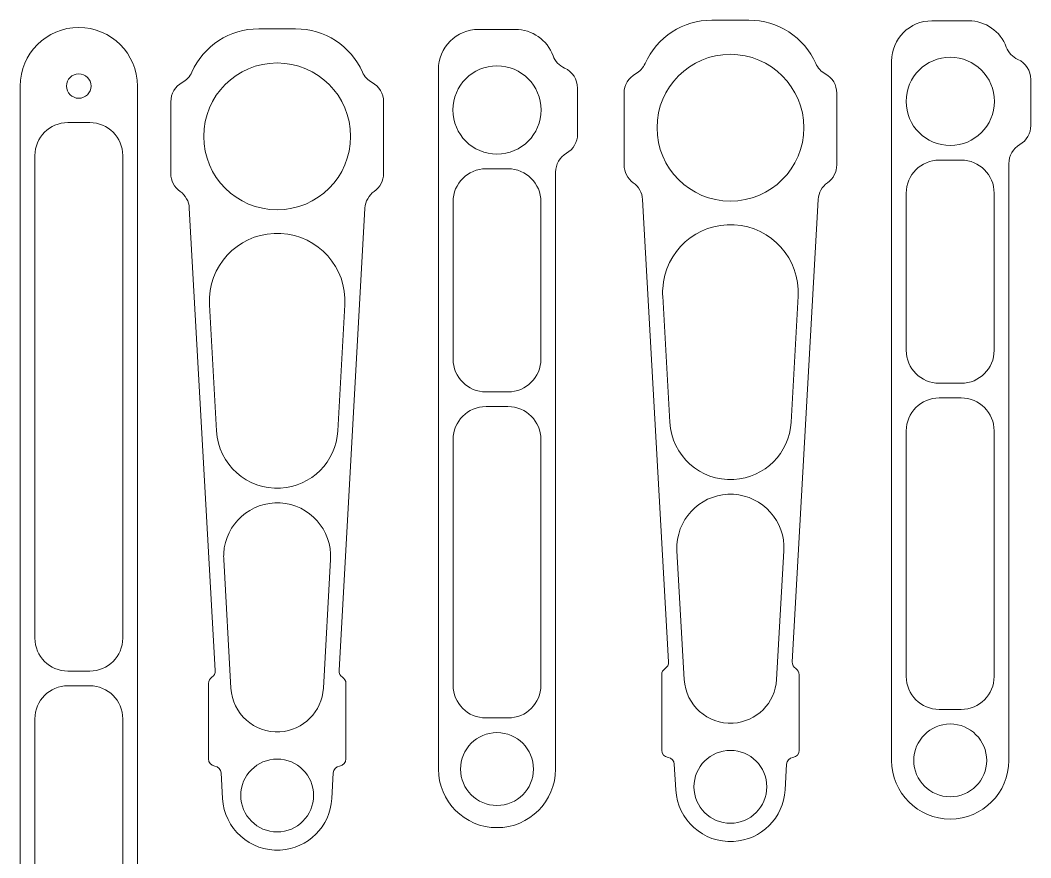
# Model space of a CAD drawing. Header units: inches. Extents: x 2 to 13.3, y -11.5 to -2.3.
# Drawn here: x 7.85 to 13.28, y -6.98 to -2.48 of the extents above; entities that cross this region are included whole.
import ezdxf

# ---------------------------------------------------------------- set-up
doc = ezdxf.new("R2010")
doc.units = ezdxf.units.IN
doc.header["$MEASUREMENT"] = 0
doc.layers.add('Layer 1', color=7, linetype='Continuous')

# ---------------------------------------------------------------- blocks, each defined once
blk = doc.blocks.new('block 3')
at = {"layer": 'Layer 1', "lineweight": 0}
blk.add_open_spline([(9.4288, -6.6442), (9.4288, -6.5361), (9.3411, -6.4484), (9.2329, -6.4484), (9.1248, -6.4484), (9.0371, -6.5361), (9.0371, -6.6442), (9.0371, -6.7524), (9.1248, -6.8401), (9.2329, -6.8401), (9.3411, -6.8401), (9.4288, -6.7524), (9.4288, -6.6442), (9.4288, -6.6442), (9.4288, -6.6442), (9.4288, -6.6442)], degree=3, knots=[0, 0, 0, 0, 1, 1, 1, 2, 2, 2, 3, 3, 3, 4, 4, 4, 5, 5, 5, 5], dxfattribs=at)
blk = doc.blocks.new('block 4')
at = {"layer": 'Layer 1', "lineweight": 0}
blk.add_open_spline([(9.6276, -3.1009), (9.6276, -2.8829), (9.4509, -2.7062), (9.2329, -2.7062), (9.0149, -2.7062), (8.8382, -2.8829), (8.8382, -3.1009), (8.8382, -3.3189), (9.0149, -3.4956), (9.2329, -3.4956), (9.4509, -3.4956), (9.6276, -3.3189), (9.6276, -3.1009), (9.6276, -3.1009), (9.6276, -3.1009), (9.6276, -3.1009)], degree=3, knots=[0, 0, 0, 0, 1, 1, 1, 2, 2, 2, 3, 3, 3, 4, 4, 4, 5, 5, 5, 5], dxfattribs=at)
blk = doc.blocks.new('block 5')
at = {"layer": 'Layer 1', "lineweight": 0}
blk.add_open_spline([(9.7549, -3.3968), (9.7862, -3.3746), (9.8048, -3.3387), (9.8048, -3.3003)], degree=3, dxfattribs=at)
blk = doc.blocks.new('block 6')
at = {"layer": 'Layer 1', "lineweight": 0}
blk.add_lwpolyline([(9.8048, -3.3003), (9.8048, -2.9149)], dxfattribs=at)
blk = doc.blocks.new('block 7')
at = {"layer": 'Layer 1', "lineweight": 0}
blk.add_open_spline([(9.8048, -2.9149), (9.8048, -2.8716), (9.7811, -2.8318), (9.7431, -2.8111)], degree=3, dxfattribs=at)
blk = doc.blocks.new('block 8')
at = {"layer": 'Layer 1', "lineweight": 0}
blk.add_open_spline([(9.6917, -2.7556), (9.7022, -2.7793), (9.7203, -2.7988), (9.7431, -2.8111)], degree=3, dxfattribs=at)
blk = doc.blocks.new('block 9')
at = {"layer": 'Layer 1', "lineweight": 0}
blk.add_open_spline([(9.6917, -2.7556), (9.6282, -2.614), (9.4875, -2.5228), (9.3323, -2.5228)], degree=3, dxfattribs=at)
blk = doc.blocks.new('block 10')
at = {"layer": 'Layer 1', "lineweight": 0}
blk.add_lwpolyline([(9.3323, -2.5228), (9.1335, -2.5228)], dxfattribs=at)
blk = doc.blocks.new('block 11')
at = {"layer": 'Layer 1', "lineweight": 0}
blk.add_open_spline([(9.1335, -2.5228), (8.9783, -2.5228), (8.8376, -2.614), (8.7742, -2.7556)], degree=3, dxfattribs=at)
blk = doc.blocks.new('block 12')
at = {"layer": 'Layer 1', "lineweight": 0}
blk.add_open_spline([(8.7228, -2.8111), (8.7456, -2.7988), (8.7636, -2.7793), (8.7742, -2.7556)], degree=3, dxfattribs=at)
blk = doc.blocks.new('block 13')
at = {"layer": 'Layer 1', "lineweight": 0}
blk.add_open_spline([(8.7228, -2.8111), (8.6848, -2.8318), (8.6611, -2.8716), (8.6611, -2.9149)], degree=3, dxfattribs=at)
blk = doc.blocks.new('block 14')
at = {"layer": 'Layer 1', "lineweight": 0}
blk.add_lwpolyline([(8.6611, -2.9149), (8.6611, -3.3003)], dxfattribs=at)
blk = doc.blocks.new('block 15')
at = {"layer": 'Layer 1', "lineweight": 0}
blk.add_open_spline([(8.6611, -3.3003), (8.6611, -3.3387), (8.6797, -3.3746), (8.711, -3.3968)], degree=3, dxfattribs=at)
blk = doc.blocks.new('block 16')
at = {"layer": 'Layer 1', "lineweight": 0}
blk.add_open_spline([(8.7607, -3.4866), (8.7587, -3.4506), (8.7404, -3.4176), (8.711, -3.3968)], degree=3, dxfattribs=at)
blk = doc.blocks.new('block 17')
at = {"layer": 'Layer 1', "lineweight": 0}
blk.add_lwpolyline([(8.7607, -3.4866), (8.9004, -5.9728)], dxfattribs=at)
blk = doc.blocks.new('block 18')
at = {"layer": 'Layer 1', "lineweight": 0}
blk.add_open_spline([(8.882, -6.0084), (8.8942, -6.0008), (8.9013, -5.9872), (8.9004, -5.9728)], degree=3, dxfattribs=at)
blk = doc.blocks.new('block 19')
at = {"layer": 'Layer 1', "lineweight": 0}
blk.add_open_spline([(8.882, -6.0084), (8.8704, -6.0156), (8.8634, -6.0282), (8.8634, -6.0418)], degree=3, dxfattribs=at)
blk = doc.blocks.new('block 20')
at = {"layer": 'Layer 1', "lineweight": 0}
blk.add_lwpolyline([(8.8634, -6.0418), (8.8634, -6.4474)], dxfattribs=at)
blk = doc.blocks.new('block 21')
at = {"layer": 'Layer 1', "lineweight": 0}
blk.add_open_spline([(8.8634, -6.4474), (8.8634, -6.4671), (8.8779, -6.4837), (8.8974, -6.4864)], degree=3, dxfattribs=at)
blk = doc.blocks.new('block 22')
at = {"layer": 'Layer 1', "lineweight": 0}
blk.add_open_spline([(8.9314, -6.5232), (8.9303, -6.5044), (8.9161, -6.489), (8.8974, -6.4864)], degree=3, dxfattribs=at)
blk = doc.blocks.new('block 23')
at = {"layer": 'Layer 1', "lineweight": 0}
blk.add_lwpolyline([(8.9314, -6.5232), (8.9391, -6.6608)], dxfattribs=at)
blk = doc.blocks.new('block 24')
at = {"layer": 'Layer 1', "lineweight": 0}
blk.add_open_spline([(8.9391, -6.6608), (8.9482, -6.823), (9.0872, -6.9472), (9.2495, -6.9381), (9.399, -6.9297), (9.5184, -6.8103), (9.5268, -6.6608)], degree=3, knots=[0, 0, 0, 0, 1, 1, 1, 2, 2, 2, 2], dxfattribs=at)
blk = doc.blocks.new('block 25')
at = {"layer": 'Layer 1', "lineweight": 0}
blk.add_lwpolyline([(9.5268, -6.6608), (9.5345, -6.5232)], dxfattribs=at)
blk = doc.blocks.new('block 26')
at = {"layer": 'Layer 1', "lineweight": 0}
blk.add_open_spline([(9.5685, -6.4864), (9.5498, -6.489), (9.5355, -6.5044), (9.5345, -6.5232)], degree=3, dxfattribs=at)
blk = doc.blocks.new('block 27')
at = {"layer": 'Layer 1', "lineweight": 0}
blk.add_open_spline([(9.5685, -6.4864), (9.5879, -6.4837), (9.6025, -6.4671), (9.6025, -6.4474)], degree=3, dxfattribs=at)
blk = doc.blocks.new('block 28')
at = {"layer": 'Layer 1', "lineweight": 0}
blk.add_lwpolyline([(9.6025, -6.4474), (9.6025, -6.0418)], dxfattribs=at)
blk = doc.blocks.new('block 29')
at = {"layer": 'Layer 1', "lineweight": 0}
blk.add_open_spline([(9.6025, -6.0418), (9.6025, -6.0282), (9.5955, -6.0156), (9.5839, -6.0084)], degree=3, dxfattribs=at)
blk = doc.blocks.new('block 30')
at = {"layer": 'Layer 1', "lineweight": 0}
blk.add_open_spline([(9.5654, -5.9728), (9.5646, -5.9872), (9.5717, -6.0008), (9.5839, -6.0084)], degree=3, dxfattribs=at)
blk = doc.blocks.new('block 31')
at = {"layer": 'Layer 1', "lineweight": 0}
blk.add_lwpolyline([(9.5654, -5.9728), (9.7051, -3.4866)], dxfattribs=at)
blk = doc.blocks.new('block 32')
at = {"layer": 'Layer 1', "lineweight": 0}
blk.add_open_spline([(9.7549, -3.3968), (9.7255, -3.4176), (9.7072, -3.4506), (9.7051, -3.4866)], degree=3, dxfattribs=at)
blk = doc.blocks.new('block 33')
at = {"layer": 'Layer 1', "lineweight": 0}
blk.add_lwpolyline([(8.9069, -4.6842), (8.8688, -4.0072)], dxfattribs=at)
blk = doc.blocks.new('block 34')
at = {"layer": 'Layer 1', "lineweight": 0}
blk.add_open_spline([(9.597, -4.0072), (9.6083, -3.8061), (9.4545, -3.634), (9.2534, -3.6227), (9.0523, -3.6114), (8.8801, -3.7652), (8.8688, -3.9663), (8.8681, -3.9799), (8.8681, -3.9936), (8.8688, -4.0072)], degree=3, knots=[0, 0, 0, 0, 1, 1, 1, 2, 2, 2, 3, 3, 3, 3], dxfattribs=at)
blk = doc.blocks.new('block 35')
at = {"layer": 'Layer 1', "lineweight": 0}
blk.add_lwpolyline([(9.597, -4.0072), (9.559, -4.6842)], dxfattribs=at)
blk = doc.blocks.new('block 36')
at = {"layer": 'Layer 1', "lineweight": 0}
blk.add_open_spline([(8.9069, -4.6842), (8.917, -4.8643), (9.0712, -5.0021), (9.2513, -4.9919), (9.4172, -4.9826), (9.5497, -4.8501), (9.559, -4.6842)], degree=3, knots=[0, 0, 0, 0, 1, 1, 1, 2, 2, 2, 2], dxfattribs=at)
blk = doc.blocks.new('block 37')
at = {"layer": 'Layer 1', "lineweight": 0}
blk.add_lwpolyline([(8.9846, -6.0676), (8.9457, -5.375)], dxfattribs=at)
blk = doc.blocks.new('block 38')
at = {"layer": 'Layer 1', "lineweight": 0}
blk.add_open_spline([(9.5202, -5.375), (9.5291, -5.2164), (9.4077, -5.0806), (9.2491, -5.0716), (9.0905, -5.0627), (8.9546, -5.1841), (8.9457, -5.3427), (8.9451, -5.3535), (8.9451, -5.3643), (8.9457, -5.375)], degree=3, knots=[0, 0, 0, 0, 1, 1, 1, 2, 2, 2, 3, 3, 3, 3], dxfattribs=at)
blk = doc.blocks.new('block 39')
at = {"layer": 'Layer 1', "lineweight": 0}
blk.add_lwpolyline([(9.5202, -5.375), (9.4812, -6.0676)], dxfattribs=at)
blk = doc.blocks.new('block 40')
at = {"layer": 'Layer 1', "lineweight": 0}
blk.add_open_spline([(8.9846, -6.0676), (8.9924, -6.2048), (9.1098, -6.3097), (9.2469, -6.302), (9.3733, -6.2949), (9.4741, -6.194), (9.4812, -6.0676)], degree=3, knots=[0, 0, 0, 0, 1, 1, 1, 2, 2, 2, 2], dxfattribs=at)
blk = doc.blocks.new('block 2')
at = {"layer": 'Layer 1'}
for name in ['block 11', 'block 10', 'block 9', 'block 4', 'block 12', 'block 8', 'block 13', 'block 7', 'block 14', 'block 6', 'block 15', 'block 5', 'block 16', 'block 32', 'block 17', 'block 31', 'block 34', 'block 33', 'block 35', 'block 36', 'block 38', 'block 37', 'block 39', 'block 18', 'block 30', 'block 19', 'block 29', 'block 20', 'block 40', 'block 28', 'block 21', 'block 3', 'block 27', 'block 22', 'block 26', 'block 23', 'block 25', 'block 24']:
    blk.add_blockref(name, (0, 0), dxfattribs=at)
blk = doc.blocks.new('block 42')
at = {"layer": 'Layer 1', "lineweight": 0}
blk.add_open_spline([(8.2324, -2.8302), (8.2324, -2.7937), (8.2029, -2.7642), (8.1664, -2.7642), (8.13, -2.7642), (8.1005, -2.7937), (8.1005, -2.8302), (8.1005, -2.8666), (8.13, -2.8961), (8.1664, -2.8961), (8.2029, -2.8961), (8.2324, -2.8666), (8.2324, -2.8302), (8.2324, -2.8302), (8.2324, -2.8302), (8.2324, -2.8302)], degree=3, knots=[0, 0, 0, 0, 1, 1, 1, 2, 2, 2, 3, 3, 3, 4, 4, 4, 5, 5, 5, 5], dxfattribs=at)
blk = doc.blocks.new('block 43')
at = {"layer": 'Layer 1', "lineweight": 0}
blk.add_open_spline([(8.3623, -9.2003), (8.3623, -9.0921), (8.2746, -9.0044), (8.1664, -9.0044), (8.0583, -9.0044), (7.9706, -9.0921), (7.9706, -9.2003), (7.9706, -9.3084), (8.0583, -9.3961), (8.1664, -9.3961), (8.2746, -9.3961), (8.3623, -9.3084), (8.3623, -9.2003), (8.3623, -9.2003), (8.3623, -9.2003), (8.3623, -9.2003)], degree=3, knots=[0, 0, 0, 0, 1, 1, 1, 2, 2, 2, 3, 3, 3, 4, 4, 4, 5, 5, 5, 5], dxfattribs=at)
blk = doc.blocks.new('block 44')
at = {"layer": 'Layer 1', "lineweight": 0}
blk.add_lwpolyline([(7.9302, -5.7987), (7.9302, -3.2042)], dxfattribs=at)
blk = doc.blocks.new('block 45')
at = {"layer": 'Layer 1', "lineweight": 0}
blk.add_open_spline([(8.1074, -3.027), (8.0095, -3.027), (7.9302, -3.1063), (7.9302, -3.2042)], degree=3, dxfattribs=at)
blk = doc.blocks.new('block 46')
at = {"layer": 'Layer 1', "lineweight": 0}
blk.add_lwpolyline([(8.1074, -3.027), (8.2255, -3.027)], dxfattribs=at)
blk = doc.blocks.new('block 47')
at = {"layer": 'Layer 1', "lineweight": 0}
blk.add_open_spline([(8.4027, -3.2042), (8.4027, -3.1063), (8.3233, -3.027), (8.2255, -3.027)], degree=3, dxfattribs=at)
blk = doc.blocks.new('block 48')
at = {"layer": 'Layer 1', "lineweight": 0}
blk.add_lwpolyline([(8.4027, -3.2042), (8.4027, -5.7987)], dxfattribs=at)
blk = doc.blocks.new('block 49')
at = {"layer": 'Layer 1', "lineweight": 0}
blk.add_open_spline([(8.2255, -5.9758), (8.3233, -5.9758), (8.4027, -5.8965), (8.4027, -5.7987)], degree=3, dxfattribs=at)
blk = doc.blocks.new('block 50')
at = {"layer": 'Layer 1', "lineweight": 0}
blk.add_lwpolyline([(8.2255, -5.9758), (8.1074, -5.9758)], dxfattribs=at)
blk = doc.blocks.new('block 51')
at = {"layer": 'Layer 1', "lineweight": 0}
blk.add_open_spline([(7.9302, -5.7987), (7.9302, -5.8965), (8.0095, -5.9758), (8.1074, -5.9758)], degree=3, dxfattribs=at)
blk = doc.blocks.new('block 52')
at = {"layer": 'Layer 1', "lineweight": 0}
blk.add_lwpolyline([(7.9302, -8.7091), (7.9302, -6.2318)], dxfattribs=at)
blk = doc.blocks.new('block 53')
at = {"layer": 'Layer 1', "lineweight": 0}
blk.add_open_spline([(8.1074, -6.0546), (8.0095, -6.0546), (7.9302, -6.1339), (7.9302, -6.2318)], degree=3, dxfattribs=at)
blk = doc.blocks.new('block 54')
at = {"layer": 'Layer 1', "lineweight": 0}
blk.add_lwpolyline([(8.1074, -6.0546), (8.2255, -6.0546)], dxfattribs=at)
blk = doc.blocks.new('block 55')
at = {"layer": 'Layer 1', "lineweight": 0}
blk.add_open_spline([(8.4027, -6.2318), (8.4027, -6.1339), (8.3233, -6.0546), (8.2255, -6.0546)], degree=3, dxfattribs=at)
blk = doc.blocks.new('block 56')
at = {"layer": 'Layer 1', "lineweight": 0}
blk.add_lwpolyline([(8.4027, -6.2318), (8.4027, -8.7091)], dxfattribs=at)
blk = doc.blocks.new('block 57')
at = {"layer": 'Layer 1', "lineweight": 0}
blk.add_open_spline([(8.2255, -8.8863), (8.3233, -8.8863), (8.4027, -8.807), (8.4027, -8.7091)], degree=3, dxfattribs=at)
blk = doc.blocks.new('block 58')
at = {"layer": 'Layer 1', "lineweight": 0}
blk.add_lwpolyline([(8.2255, -8.8863), (8.1074, -8.8863)], dxfattribs=at)
blk = doc.blocks.new('block 59')
at = {"layer": 'Layer 1', "lineweight": 0}
blk.add_open_spline([(7.9302, -8.7091), (7.9302, -8.807), (8.0095, -8.8863), (8.1074, -8.8863)], degree=3, dxfattribs=at)
blk = doc.blocks.new('block 60')
at = {"layer": 'Layer 1', "lineweight": 0}
blk.add_lwpolyline([(7.8515, -2.8302), (7.8515, -9.2003)], dxfattribs=at)
blk = doc.blocks.new('block 61')
at = {"layer": 'Layer 1', "lineweight": 0}
blk.add_open_spline([(7.8515, -9.2003), (7.8515, -9.3742), (7.9925, -9.5152), (8.1664, -9.5152), (8.3404, -9.5152), (8.4814, -9.3742), (8.4814, -9.2003)], degree=3, knots=[0, 0, 0, 0, 1, 1, 1, 2, 2, 2, 2], dxfattribs=at)
blk = doc.blocks.new('block 62')
at = {"layer": 'Layer 1', "lineweight": 0}
blk.add_lwpolyline([(8.4814, -9.2003), (8.4814, -2.8302)], dxfattribs=at)
blk = doc.blocks.new('block 63')
at = {"layer": 'Layer 1', "lineweight": 0}
blk.add_open_spline([(8.4814, -2.8302), (8.4814, -2.6562), (8.3404, -2.5152), (8.1664, -2.5152), (7.9925, -2.5152), (7.8515, -2.6562), (7.8515, -2.8302)], degree=3, knots=[0, 0, 0, 0, 1, 1, 1, 2, 2, 2, 2], dxfattribs=at)
blk = doc.blocks.new('block 41')
at = {"layer": 'Layer 1'}
for name in ['block 63', 'block 42', 'block 60', 'block 62', 'block 45', 'block 46', 'block 47', 'block 44', 'block 48', 'block 51', 'block 49', 'block 50', 'block 53', 'block 54', 'block 55', 'block 52', 'block 56', 'block 59', 'block 57', 'block 58', 'block 43', 'block 61']:
    blk.add_blockref(name, (0, 0), dxfattribs=at)
blk = doc.blocks.new('block 64')
at = {"layer": 'Layer 1', "lineweight": 0}
blk.add_open_spline([(10.6106, -6.5023), (10.6106, -6.3942), (10.5229, -6.3065), (10.4147, -6.3065), (10.3065, -6.3065), (10.2188, -6.3942), (10.2188, -6.5023), (10.2188, -6.6105), (10.3065, -6.6982), (10.4147, -6.6982), (10.5229, -6.6982), (10.6106, -6.6105), (10.6106, -6.5023), (10.6106, -6.5023), (10.6106, -6.5023), (10.6106, -6.5023)], degree=3, knots=[0, 0, 0, 0, 1, 1, 1, 2, 2, 2, 3, 3, 3, 4, 4, 4, 5, 5, 5, 5], dxfattribs=at)
blk = doc.blocks.new('block 65')
at = {"layer": 'Layer 1', "lineweight": 0}
blk.add_open_spline([(10.6519, -2.959), (10.6519, -2.828), (10.5457, -2.7218), (10.4147, -2.7218), (10.2837, -2.7218), (10.1775, -2.828), (10.1775, -2.959), (10.1775, -3.09), (10.2837, -3.1962), (10.4147, -3.1962), (10.5457, -3.1962), (10.6519, -3.09), (10.6519, -2.959), (10.6519, -2.959), (10.6519, -2.959), (10.6519, -2.959)], degree=3, knots=[0, 0, 0, 0, 1, 1, 1, 2, 2, 2, 3, 3, 3, 4, 4, 4, 5, 5, 5, 5], dxfattribs=at)
blk = doc.blocks.new('block 66')
at = {"layer": 'Layer 1', "lineweight": 0}
blk.add_open_spline([(10.1785, -4.2976), (10.1785, -4.3955), (10.2578, -4.4748), (10.3557, -4.4748)], degree=3, dxfattribs=at)
blk = doc.blocks.new('block 67')
at = {"layer": 'Layer 1', "lineweight": 0}
blk.add_lwpolyline([(10.4738, -4.4748), (10.3557, -4.4748)], dxfattribs=at)
blk = doc.blocks.new('block 68')
at = {"layer": 'Layer 1', "lineweight": 0}
blk.add_open_spline([(10.4738, -4.4748), (10.5716, -4.4748), (10.6509, -4.3955), (10.6509, -4.2976)], degree=3, dxfattribs=at)
blk = doc.blocks.new('block 69')
at = {"layer": 'Layer 1', "lineweight": 0}
blk.add_lwpolyline([(10.6509, -3.4521), (10.6509, -4.2976)], dxfattribs=at)
blk = doc.blocks.new('block 70')
at = {"layer": 'Layer 1', "lineweight": 0}
blk.add_open_spline([(10.6509, -3.4521), (10.6509, -3.3543), (10.5716, -3.275), (10.4738, -3.275)], degree=3, dxfattribs=at)
blk = doc.blocks.new('block 71')
at = {"layer": 'Layer 1', "lineweight": 0}
blk.add_lwpolyline([(10.3557, -3.275), (10.4738, -3.275)], dxfattribs=at)
blk = doc.blocks.new('block 72')
at = {"layer": 'Layer 1', "lineweight": 0}
blk.add_open_spline([(10.3557, -3.275), (10.2578, -3.275), (10.1785, -3.3543), (10.1785, -3.4521)], degree=3, dxfattribs=at)
blk = doc.blocks.new('block 73')
at = {"layer": 'Layer 1', "lineweight": 0}
blk.add_lwpolyline([(10.1785, -4.2976), (10.1785, -3.4521)], dxfattribs=at)
blk = doc.blocks.new('block 74')
at = {"layer": 'Layer 1', "lineweight": 0}
blk.add_lwpolyline([(10.1785, -6.0506), (10.1785, -4.7307)], dxfattribs=at)
blk = doc.blocks.new('block 75')
at = {"layer": 'Layer 1', "lineweight": 0}
blk.add_open_spline([(10.3557, -4.5535), (10.2578, -4.5535), (10.1785, -4.6328), (10.1785, -4.7307)], degree=3, dxfattribs=at)
blk = doc.blocks.new('block 76')
at = {"layer": 'Layer 1', "lineweight": 0}
blk.add_lwpolyline([(10.3557, -4.5535), (10.4738, -4.5535)], dxfattribs=at)
blk = doc.blocks.new('block 77')
at = {"layer": 'Layer 1', "lineweight": 0}
blk.add_open_spline([(10.6509, -4.7307), (10.6509, -4.6328), (10.5716, -4.5535), (10.4738, -4.5535)], degree=3, dxfattribs=at)
blk = doc.blocks.new('block 78')
at = {"layer": 'Layer 1', "lineweight": 0}
blk.add_lwpolyline([(10.6509, -4.7307), (10.6509, -6.0506)], dxfattribs=at)
blk = doc.blocks.new('block 79')
at = {"layer": 'Layer 1', "lineweight": 0}
blk.add_open_spline([(10.4738, -6.2277), (10.5716, -6.2277), (10.6509, -6.1484), (10.6509, -6.0506)], degree=3, dxfattribs=at)
blk = doc.blocks.new('block 80')
at = {"layer": 'Layer 1', "lineweight": 0}
blk.add_lwpolyline([(10.4738, -6.2277), (10.3557, -6.2277)], dxfattribs=at)
blk = doc.blocks.new('block 81')
at = {"layer": 'Layer 1', "lineweight": 0}
blk.add_open_spline([(10.1785, -6.0506), (10.1785, -6.1484), (10.2578, -6.2277), (10.3557, -6.2277)], degree=3, dxfattribs=at)
blk = doc.blocks.new('block 82')
at = {"layer": 'Layer 1', "lineweight": 0}
blk.add_open_spline([(10.8478, -2.8415), (10.8478, -2.7951), (10.8206, -2.753), (10.7783, -2.7339)], degree=3, dxfattribs=at)
blk = doc.blocks.new('block 83')
at = {"layer": 'Layer 1', "lineweight": 0}
blk.add_lwpolyline([(10.8478, -3.0891), (10.8478, -2.8415)], dxfattribs=at)
blk = doc.blocks.new('block 84')
at = {"layer": 'Layer 1', "lineweight": 0}
blk.add_open_spline([(10.7887, -3.1914), (10.8253, -3.1703), (10.8478, -3.1313), (10.8478, -3.0891)], degree=3, dxfattribs=at)
blk = doc.blocks.new('block 85')
at = {"layer": 'Layer 1', "lineweight": 0}
blk.add_open_spline([(10.7887, -3.1914), (10.7522, -3.2125), (10.7297, -3.2515), (10.7297, -3.2937)], degree=3, dxfattribs=at)
blk = doc.blocks.new('block 86')
at = {"layer": 'Layer 1', "lineweight": 0}
blk.add_lwpolyline([(10.7297, -6.5023), (10.7297, -3.2937)], dxfattribs=at)
blk = doc.blocks.new('block 87')
at = {"layer": 'Layer 1', "lineweight": 0}
blk.add_open_spline([(10.0998, -6.5023), (10.0998, -6.6763), (10.2408, -6.8173), (10.4147, -6.8173), (10.5887, -6.8173), (10.7297, -6.6763), (10.7297, -6.5023)], degree=3, knots=[0, 0, 0, 0, 1, 1, 1, 2, 2, 2, 2], dxfattribs=at)
blk = doc.blocks.new('block 88')
at = {"layer": 'Layer 1', "lineweight": 0}
blk.add_lwpolyline([(10.0998, -2.7425), (10.0998, -6.5023)], dxfattribs=at)
blk = doc.blocks.new('block 89')
at = {"layer": 'Layer 1', "lineweight": 0}
blk.add_open_spline([(10.3163, -2.526), (10.1967, -2.526), (10.0998, -2.6229), (10.0998, -2.7425)], degree=3, dxfattribs=at)
blk = doc.blocks.new('block 90')
at = {"layer": 'Layer 1', "lineweight": 0}
blk.add_lwpolyline([(10.5131, -2.526), (10.3163, -2.526)], dxfattribs=at)
blk = doc.blocks.new('block 91')
at = {"layer": 'Layer 1', "lineweight": 0}
blk.add_open_spline([(10.7162, -2.6673), (10.6847, -2.5823), (10.6037, -2.526), (10.5131, -2.526)], degree=3, dxfattribs=at)
blk = doc.blocks.new('block 92')
at = {"layer": 'Layer 1', "lineweight": 0}
blk.add_open_spline([(10.7162, -2.6673), (10.7272, -2.6969), (10.7495, -2.7209), (10.7783, -2.7339)], degree=3, dxfattribs=at)
blk = doc.blocks.new('block 115')
at = {"layer": 'Layer 1', "lineweight": 0}
blk.add_open_spline([(11.8655, -6.5978), (11.8655, -6.4896), (11.7778, -6.4019), (11.6696, -6.4019), (11.5615, -6.4019), (11.4738, -6.4896), (11.4738, -6.5978), (11.4738, -6.7059), (11.5615, -6.7936), (11.6696, -6.7936), (11.7778, -6.7936), (11.8655, -6.7059), (11.8655, -6.5978), (11.8655, -6.5978), (11.8655, -6.5978), (11.8655, -6.5978)], degree=3, knots=[0, 0, 0, 0, 1, 1, 1, 2, 2, 2, 3, 3, 3, 4, 4, 4, 5, 5, 5, 5], dxfattribs=at)
blk = doc.blocks.new('block 116')
at = {"layer": 'Layer 1', "lineweight": 0}
blk.add_open_spline([(12.0643, -3.0545), (12.0643, -2.8365), (11.8876, -2.6598), (11.6696, -2.6598), (11.4517, -2.6598), (11.275, -2.8365), (11.275, -3.0545), (11.275, -3.2724), (11.4517, -3.4491), (11.6696, -3.4491), (11.8876, -3.4491), (12.0643, -3.2724), (12.0643, -3.0545), (12.0643, -3.0545), (12.0643, -3.0545), (12.0643, -3.0545)], degree=3, knots=[0, 0, 0, 0, 1, 1, 1, 2, 2, 2, 3, 3, 3, 4, 4, 4, 5, 5, 5, 5], dxfattribs=at)
blk = doc.blocks.new('block 117')
at = {"layer": 'Layer 1', "lineweight": 0}
blk.add_open_spline([(12.1916, -3.3503), (12.2229, -3.3282), (12.2415, -3.2922), (12.2415, -3.2539)], degree=3, dxfattribs=at)
blk = doc.blocks.new('block 118')
at = {"layer": 'Layer 1', "lineweight": 0}
blk.add_lwpolyline([(12.2415, -3.2539), (12.2415, -2.8684)], dxfattribs=at)
blk = doc.blocks.new('block 119')
at = {"layer": 'Layer 1', "lineweight": 0}
blk.add_open_spline([(12.2415, -2.8684), (12.2415, -2.8251), (12.2178, -2.7853), (12.1798, -2.7646)], degree=3, dxfattribs=at)
blk = doc.blocks.new('block 120')
at = {"layer": 'Layer 1', "lineweight": 0}
blk.add_open_spline([(12.1284, -2.7091), (12.1389, -2.7328), (12.157, -2.7523), (12.1798, -2.7646)], degree=3, dxfattribs=at)
blk = doc.blocks.new('block 121')
at = {"layer": 'Layer 1', "lineweight": 0}
blk.add_open_spline([(12.1284, -2.7091), (12.0649, -2.5675), (11.9242, -2.4764), (11.769, -2.4764)], degree=3, dxfattribs=at)
blk = doc.blocks.new('block 122')
at = {"layer": 'Layer 1', "lineweight": 0}
blk.add_lwpolyline([(11.769, -2.4764), (11.5702, -2.4764)], dxfattribs=at)
blk = doc.blocks.new('block 123')
at = {"layer": 'Layer 1', "lineweight": 0}
blk.add_open_spline([(11.5702, -2.4764), (11.415, -2.4764), (11.2743, -2.5675), (11.2109, -2.7091)], degree=3, dxfattribs=at)
blk = doc.blocks.new('block 124')
at = {"layer": 'Layer 1', "lineweight": 0}
blk.add_open_spline([(11.1595, -2.7646), (11.1823, -2.7523), (11.2003, -2.7328), (11.2109, -2.7091)], degree=3, dxfattribs=at)
blk = doc.blocks.new('block 125')
at = {"layer": 'Layer 1', "lineweight": 0}
blk.add_open_spline([(11.1595, -2.7646), (11.1215, -2.7853), (11.0978, -2.8251), (11.0978, -2.8684)], degree=3, dxfattribs=at)
blk = doc.blocks.new('block 126')
at = {"layer": 'Layer 1', "lineweight": 0}
blk.add_lwpolyline([(11.0978, -2.8684), (11.0978, -3.2539)], dxfattribs=at)
blk = doc.blocks.new('block 127')
at = {"layer": 'Layer 1', "lineweight": 0}
blk.add_open_spline([(11.0978, -3.2539), (11.0978, -3.2922), (11.1164, -3.3282), (11.1477, -3.3503)], degree=3, dxfattribs=at)
blk = doc.blocks.new('block 128')
at = {"layer": 'Layer 1', "lineweight": 0}
blk.add_open_spline([(11.1974, -3.4401), (11.1954, -3.4042), (11.1771, -3.3711), (11.1477, -3.3503)], degree=3, dxfattribs=at)
blk = doc.blocks.new('block 129')
at = {"layer": 'Layer 1', "lineweight": 0}
blk.add_lwpolyline([(11.1974, -3.4401), (11.3371, -5.9263)], dxfattribs=at)
blk = doc.blocks.new('block 130')
at = {"layer": 'Layer 1', "lineweight": 0}
blk.add_open_spline([(11.3187, -5.9619), (11.3309, -5.9543), (11.3379, -5.9407), (11.3371, -5.9263)], degree=3, dxfattribs=at)
blk = doc.blocks.new('block 131')
at = {"layer": 'Layer 1', "lineweight": 0}
blk.add_open_spline([(11.3187, -5.9619), (11.3071, -5.9691), (11.3001, -5.9818), (11.3001, -5.9954)], degree=3, dxfattribs=at)
blk = doc.blocks.new('block 132')
at = {"layer": 'Layer 1', "lineweight": 0}
blk.add_lwpolyline([(11.3001, -5.9954), (11.3001, -6.4009)], dxfattribs=at)
blk = doc.blocks.new('block 133')
at = {"layer": 'Layer 1', "lineweight": 0}
blk.add_open_spline([(11.3001, -6.4009), (11.3001, -6.4206), (11.3146, -6.4373), (11.3341, -6.4399)], degree=3, dxfattribs=at)
blk = doc.blocks.new('block 134')
at = {"layer": 'Layer 1', "lineweight": 0}
blk.add_open_spline([(11.3681, -6.4767), (11.367, -6.4579), (11.3528, -6.4425), (11.3341, -6.4399)], degree=3, dxfattribs=at)
blk = doc.blocks.new('block 135')
at = {"layer": 'Layer 1', "lineweight": 0}
blk.add_lwpolyline([(11.3681, -6.4767), (11.3758, -6.6143)], dxfattribs=at)
blk = doc.blocks.new('block 136')
at = {"layer": 'Layer 1', "lineweight": 0}
blk.add_open_spline([(11.3758, -6.6143), (11.3849, -6.7766), (11.5239, -6.9007), (11.6862, -6.8916), (11.8357, -6.8832), (11.9551, -6.7638), (11.9635, -6.6143)], degree=3, knots=[0, 0, 0, 0, 1, 1, 1, 2, 2, 2, 2], dxfattribs=at)
blk = doc.blocks.new('block 137')
at = {"layer": 'Layer 1', "lineweight": 0}
blk.add_lwpolyline([(11.9635, -6.6143), (11.9712, -6.4767)], dxfattribs=at)
blk = doc.blocks.new('block 138')
at = {"layer": 'Layer 1', "lineweight": 0}
blk.add_open_spline([(12.0052, -6.4399), (11.9865, -6.4425), (11.9722, -6.4579), (11.9712, -6.4767)], degree=3, dxfattribs=at)
blk = doc.blocks.new('block 139')
at = {"layer": 'Layer 1', "lineweight": 0}
blk.add_open_spline([(12.0052, -6.4399), (12.0246, -6.4373), (12.0392, -6.4206), (12.0392, -6.4009)], degree=3, dxfattribs=at)
blk = doc.blocks.new('block 140')
at = {"layer": 'Layer 1', "lineweight": 0}
blk.add_lwpolyline([(12.0392, -6.4009), (12.0392, -5.9954)], dxfattribs=at)
blk = doc.blocks.new('block 141')
at = {"layer": 'Layer 1', "lineweight": 0}
blk.add_open_spline([(12.0392, -5.9954), (12.0392, -5.9818), (12.0322, -5.9691), (12.0206, -5.9619)], degree=3, dxfattribs=at)
blk = doc.blocks.new('block 142')
at = {"layer": 'Layer 1', "lineweight": 0}
blk.add_open_spline([(12.0021, -5.9263), (12.0013, -5.9407), (12.0084, -5.9543), (12.0206, -5.9619)], degree=3, dxfattribs=at)
blk = doc.blocks.new('block 143')
at = {"layer": 'Layer 1', "lineweight": 0}
blk.add_lwpolyline([(12.0021, -5.9263), (12.1418, -3.4401)], dxfattribs=at)
blk = doc.blocks.new('block 144')
at = {"layer": 'Layer 1', "lineweight": 0}
blk.add_open_spline([(12.1916, -3.3503), (12.1622, -3.3711), (12.1439, -3.4042), (12.1418, -3.4401)], degree=3, dxfattribs=at)
blk = doc.blocks.new('block 145')
at = {"layer": 'Layer 1', "lineweight": 0}
blk.add_lwpolyline([(11.3436, -4.6377), (11.3056, -3.9607)], dxfattribs=at)
blk = doc.blocks.new('block 146')
at = {"layer": 'Layer 1', "lineweight": 0}
blk.add_open_spline([(12.0337, -3.9607), (12.045, -3.7597), (11.8912, -3.5875), (11.6901, -3.5762), (11.489, -3.5649), (11.3168, -3.7187), (11.3056, -3.9198), (11.3048, -3.9335), (11.3048, -3.9471), (11.3056, -3.9607)], degree=3, knots=[0, 0, 0, 0, 1, 1, 1, 2, 2, 2, 3, 3, 3, 3], dxfattribs=at)
blk = doc.blocks.new('block 147')
at = {"layer": 'Layer 1', "lineweight": 0}
blk.add_lwpolyline([(12.0337, -3.9607), (11.9957, -4.6377)], dxfattribs=at)
blk = doc.blocks.new('block 148')
at = {"layer": 'Layer 1', "lineweight": 0}
blk.add_open_spline([(11.3436, -4.6377), (11.3537, -4.8178), (11.5079, -4.9556), (11.688, -4.9455), (11.8539, -4.9361), (11.9864, -4.8037), (11.9957, -4.6377)], degree=3, knots=[0, 0, 0, 0, 1, 1, 1, 2, 2, 2, 2], dxfattribs=at)
blk = doc.blocks.new('block 149')
at = {"layer": 'Layer 1', "lineweight": 0}
blk.add_lwpolyline([(11.4213, -6.0212), (11.3824, -5.3285)], dxfattribs=at)
blk = doc.blocks.new('block 150')
at = {"layer": 'Layer 1', "lineweight": 0}
blk.add_open_spline([(11.9569, -5.3285), (11.9658, -5.1699), (11.8444, -5.0341), (11.6858, -5.0252), (11.5272, -5.0162), (11.3913, -5.1376), (11.3824, -5.2962), (11.3818, -5.307), (11.3818, -5.3178), (11.3824, -5.3285)], degree=3, knots=[0, 0, 0, 0, 1, 1, 1, 2, 2, 2, 3, 3, 3, 3], dxfattribs=at)
blk = doc.blocks.new('block 151')
at = {"layer": 'Layer 1', "lineweight": 0}
blk.add_lwpolyline([(11.9569, -5.3285), (11.9179, -6.0212)], dxfattribs=at)
blk = doc.blocks.new('block 152')
at = {"layer": 'Layer 1', "lineweight": 0}
blk.add_open_spline([(11.4213, -6.0212), (11.4291, -6.1583), (11.5465, -6.2632), (11.6836, -6.2555), (11.81, -6.2484), (11.9108, -6.1475), (11.9179, -6.0212)], degree=3, knots=[0, 0, 0, 0, 1, 1, 1, 2, 2, 2, 2], dxfattribs=at)
blk = doc.blocks.new('block 114')
at = {"layer": 'Layer 1'}
for name in ['block 123', 'block 122', 'block 121', 'block 116', 'block 124', 'block 120', 'block 125', 'block 119', 'block 126', 'block 118', 'block 127', 'block 117', 'block 128', 'block 144', 'block 129', 'block 143', 'block 146', 'block 145', 'block 147', 'block 148', 'block 150', 'block 149', 'block 151', 'block 131', 'block 130', 'block 142', 'block 141', 'block 132', 'block 152', 'block 140', 'block 133', 'block 115', 'block 139', 'block 134', 'block 138', 'block 135', 'block 137', 'block 136']:
    blk.add_blockref(name, (0, 0), dxfattribs=at)
blk = doc.blocks.new('block 154')
at = {"layer": 'Layer 1', "lineweight": 0}
blk.add_open_spline([(13.0473, -6.4559), (13.0473, -6.3477), (12.9596, -6.26), (12.8514, -6.26), (12.7432, -6.26), (12.6555, -6.3477), (12.6555, -6.4559), (12.6555, -6.564), (12.7432, -6.6517), (12.8514, -6.6517), (12.9596, -6.6517), (13.0473, -6.564), (13.0473, -6.4559), (13.0473, -6.4559), (13.0473, -6.4559), (13.0473, -6.4559)], degree=3, knots=[0, 0, 0, 0, 1, 1, 1, 2, 2, 2, 3, 3, 3, 4, 4, 4, 5, 5, 5, 5], dxfattribs=at)
blk = doc.blocks.new('block 155')
at = {"layer": 'Layer 1', "lineweight": 0}
blk.add_open_spline([(13.0886, -2.9126), (13.0886, -2.7816), (12.9824, -2.6754), (12.8514, -2.6754), (12.7204, -2.6754), (12.6142, -2.7816), (12.6142, -2.9126), (12.6142, -3.0436), (12.7204, -3.1498), (12.8514, -3.1498), (12.9824, -3.1498), (13.0886, -3.0436), (13.0886, -2.9126), (13.0886, -2.9126), (13.0886, -2.9126), (13.0886, -2.9126)], degree=3, knots=[0, 0, 0, 0, 1, 1, 1, 2, 2, 2, 3, 3, 3, 4, 4, 4, 5, 5, 5, 5], dxfattribs=at)
blk = doc.blocks.new('block 156')
at = {"layer": 'Layer 1', "lineweight": 0}
blk.add_open_spline([(12.6152, -4.2511), (12.6152, -4.349), (12.6945, -4.4283), (12.7924, -4.4283)], degree=3, dxfattribs=at)
blk = doc.blocks.new('block 157')
at = {"layer": 'Layer 1', "lineweight": 0}
blk.add_lwpolyline([(12.9105, -4.4283), (12.7924, -4.4283)], dxfattribs=at)
blk = doc.blocks.new('block 158')
at = {"layer": 'Layer 1', "lineweight": 0}
blk.add_open_spline([(12.9105, -4.4283), (13.0083, -4.4283), (13.0876, -4.349), (13.0876, -4.2511)], degree=3, dxfattribs=at)
blk = doc.blocks.new('block 159')
at = {"layer": 'Layer 1', "lineweight": 0}
blk.add_lwpolyline([(13.0876, -3.4057), (13.0876, -4.2511)], dxfattribs=at)
blk = doc.blocks.new('block 160')
at = {"layer": 'Layer 1', "lineweight": 0}
blk.add_open_spline([(13.0876, -3.4057), (13.0876, -3.3078), (13.0083, -3.2285), (12.9105, -3.2285)], degree=3, dxfattribs=at)
blk = doc.blocks.new('block 161')
at = {"layer": 'Layer 1', "lineweight": 0}
blk.add_lwpolyline([(12.7924, -3.2285), (12.9105, -3.2285)], dxfattribs=at)
blk = doc.blocks.new('block 162')
at = {"layer": 'Layer 1', "lineweight": 0}
blk.add_open_spline([(12.7924, -3.2285), (12.6945, -3.2285), (12.6152, -3.3078), (12.6152, -3.4057)], degree=3, dxfattribs=at)
blk = doc.blocks.new('block 163')
at = {"layer": 'Layer 1', "lineweight": 0}
blk.add_lwpolyline([(12.6152, -4.2511), (12.6152, -3.4057)], dxfattribs=at)
blk = doc.blocks.new('block 164')
at = {"layer": 'Layer 1', "lineweight": 0}
blk.add_lwpolyline([(12.6152, -6.0041), (12.6152, -4.6842)], dxfattribs=at)
blk = doc.blocks.new('block 165')
at = {"layer": 'Layer 1', "lineweight": 0}
blk.add_open_spline([(12.7924, -4.507), (12.6945, -4.507), (12.6152, -4.5864), (12.6152, -4.6842)], degree=3, dxfattribs=at)
blk = doc.blocks.new('block 166')
at = {"layer": 'Layer 1', "lineweight": 0}
blk.add_lwpolyline([(12.7924, -4.507), (12.9105, -4.507)], dxfattribs=at)
blk = doc.blocks.new('block 167')
at = {"layer": 'Layer 1', "lineweight": 0}
blk.add_open_spline([(13.0876, -4.6842), (13.0876, -4.5864), (13.0083, -4.507), (12.9105, -4.507)], degree=3, dxfattribs=at)
blk = doc.blocks.new('block 168')
at = {"layer": 'Layer 1', "lineweight": 0}
blk.add_lwpolyline([(13.0876, -4.6842), (13.0876, -6.0041)], dxfattribs=at)
blk = doc.blocks.new('block 169')
at = {"layer": 'Layer 1', "lineweight": 0}
blk.add_open_spline([(12.9105, -6.1813), (13.0083, -6.1813), (13.0876, -6.1019), (13.0876, -6.0041)], degree=3, dxfattribs=at)
blk = doc.blocks.new('block 170')
at = {"layer": 'Layer 1', "lineweight": 0}
blk.add_lwpolyline([(12.9105, -6.1813), (12.7924, -6.1813)], dxfattribs=at)
blk = doc.blocks.new('block 171')
at = {"layer": 'Layer 1', "lineweight": 0}
blk.add_open_spline([(12.6152, -6.0041), (12.6152, -6.1019), (12.6945, -6.1813), (12.7924, -6.1813)], degree=3, dxfattribs=at)
blk = doc.blocks.new('block 172')
at = {"layer": 'Layer 1', "lineweight": 0}
blk.add_open_spline([(13.2845, -2.795), (13.2845, -2.7486), (13.2573, -2.7065), (13.215, -2.6874)], degree=3, dxfattribs=at)
blk = doc.blocks.new('block 173')
at = {"layer": 'Layer 1', "lineweight": 0}
blk.add_lwpolyline([(13.2845, -3.0426), (13.2845, -2.795)], dxfattribs=at)
blk = doc.blocks.new('block 174')
at = {"layer": 'Layer 1', "lineweight": 0}
blk.add_open_spline([(13.2254, -3.1449), (13.262, -3.1238), (13.2845, -3.0848), (13.2845, -3.0426)], degree=3, dxfattribs=at)
blk = doc.blocks.new('block 175')
at = {"layer": 'Layer 1', "lineweight": 0}
blk.add_open_spline([(13.2254, -3.1449), (13.1889, -3.166), (13.1664, -3.205), (13.1664, -3.2472)], degree=3, dxfattribs=at)
blk = doc.blocks.new('block 176')
at = {"layer": 'Layer 1', "lineweight": 0}
blk.add_lwpolyline([(13.1664, -6.4559), (13.1664, -3.2472)], dxfattribs=at)
blk = doc.blocks.new('block 177')
at = {"layer": 'Layer 1', "lineweight": 0}
blk.add_open_spline([(12.5365, -6.4559), (12.5365, -6.6298), (12.6775, -6.7708), (12.8514, -6.7708), (13.0254, -6.7708), (13.1664, -6.6298), (13.1664, -6.4559)], degree=3, knots=[0, 0, 0, 0, 1, 1, 1, 2, 2, 2, 2], dxfattribs=at)
blk = doc.blocks.new('block 178')
at = {"layer": 'Layer 1', "lineweight": 0}
blk.add_lwpolyline([(12.5365, -2.696), (12.5365, -6.4559)], dxfattribs=at)
blk = doc.blocks.new('block 179')
at = {"layer": 'Layer 1', "lineweight": 0}
blk.add_open_spline([(12.753, -2.4795), (12.6334, -2.4795), (12.5365, -2.5764), (12.5365, -2.696)], degree=3, dxfattribs=at)
blk = doc.blocks.new('block 180')
at = {"layer": 'Layer 1', "lineweight": 0}
blk.add_lwpolyline([(12.9498, -2.4795), (12.753, -2.4795)], dxfattribs=at)
blk = doc.blocks.new('block 181')
at = {"layer": 'Layer 1', "lineweight": 0}
blk.add_open_spline([(13.1529, -2.6208), (13.1214, -2.5359), (13.0404, -2.4795), (12.9498, -2.4795)], degree=3, dxfattribs=at)
blk = doc.blocks.new('block 182')
at = {"layer": 'Layer 1', "lineweight": 0}
blk.add_open_spline([(13.1529, -2.6208), (13.1639, -2.6504), (13.1862, -2.6744), (13.215, -2.6874)], degree=3, dxfattribs=at)
blk = doc.blocks.new('block 153')
at = {"layer": 'Layer 1'}
for name in ['block 179', 'block 180', 'block 181', 'block 182', 'block 178', 'block 155', 'block 172', 'block 173', 'block 174', 'block 175', 'block 162', 'block 161', 'block 160', 'block 176', 'block 163', 'block 159', 'block 156', 'block 158', 'block 157', 'block 165', 'block 166', 'block 167', 'block 164', 'block 168', 'block 171', 'block 169', 'block 170', 'block 154', 'block 177']:
    blk.add_blockref(name, (0, 0), dxfattribs=at)

msp = doc.modelspace()

# ---------------------------------------------------------------- block references
at = {"layer": 'Layer 1'}
for name in ['block 114', 'block 153', 'block 41', 'block 2', 'block 89', 'block 90', 'block 91', 'block 92', 'block 88', 'block 65', 'block 82', 'block 83', 'block 84', 'block 85', 'block 72', 'block 71', 'block 70', 'block 86', 'block 73', 'block 69', 'block 66', 'block 68', 'block 67', 'block 75', 'block 76', 'block 77', 'block 74', 'block 78', 'block 81', 'block 79', 'block 80', 'block 64', 'block 87']:
    msp.add_blockref(name, (0, 0), dxfattribs=at)

doc.saveas('drawing.dxf')
